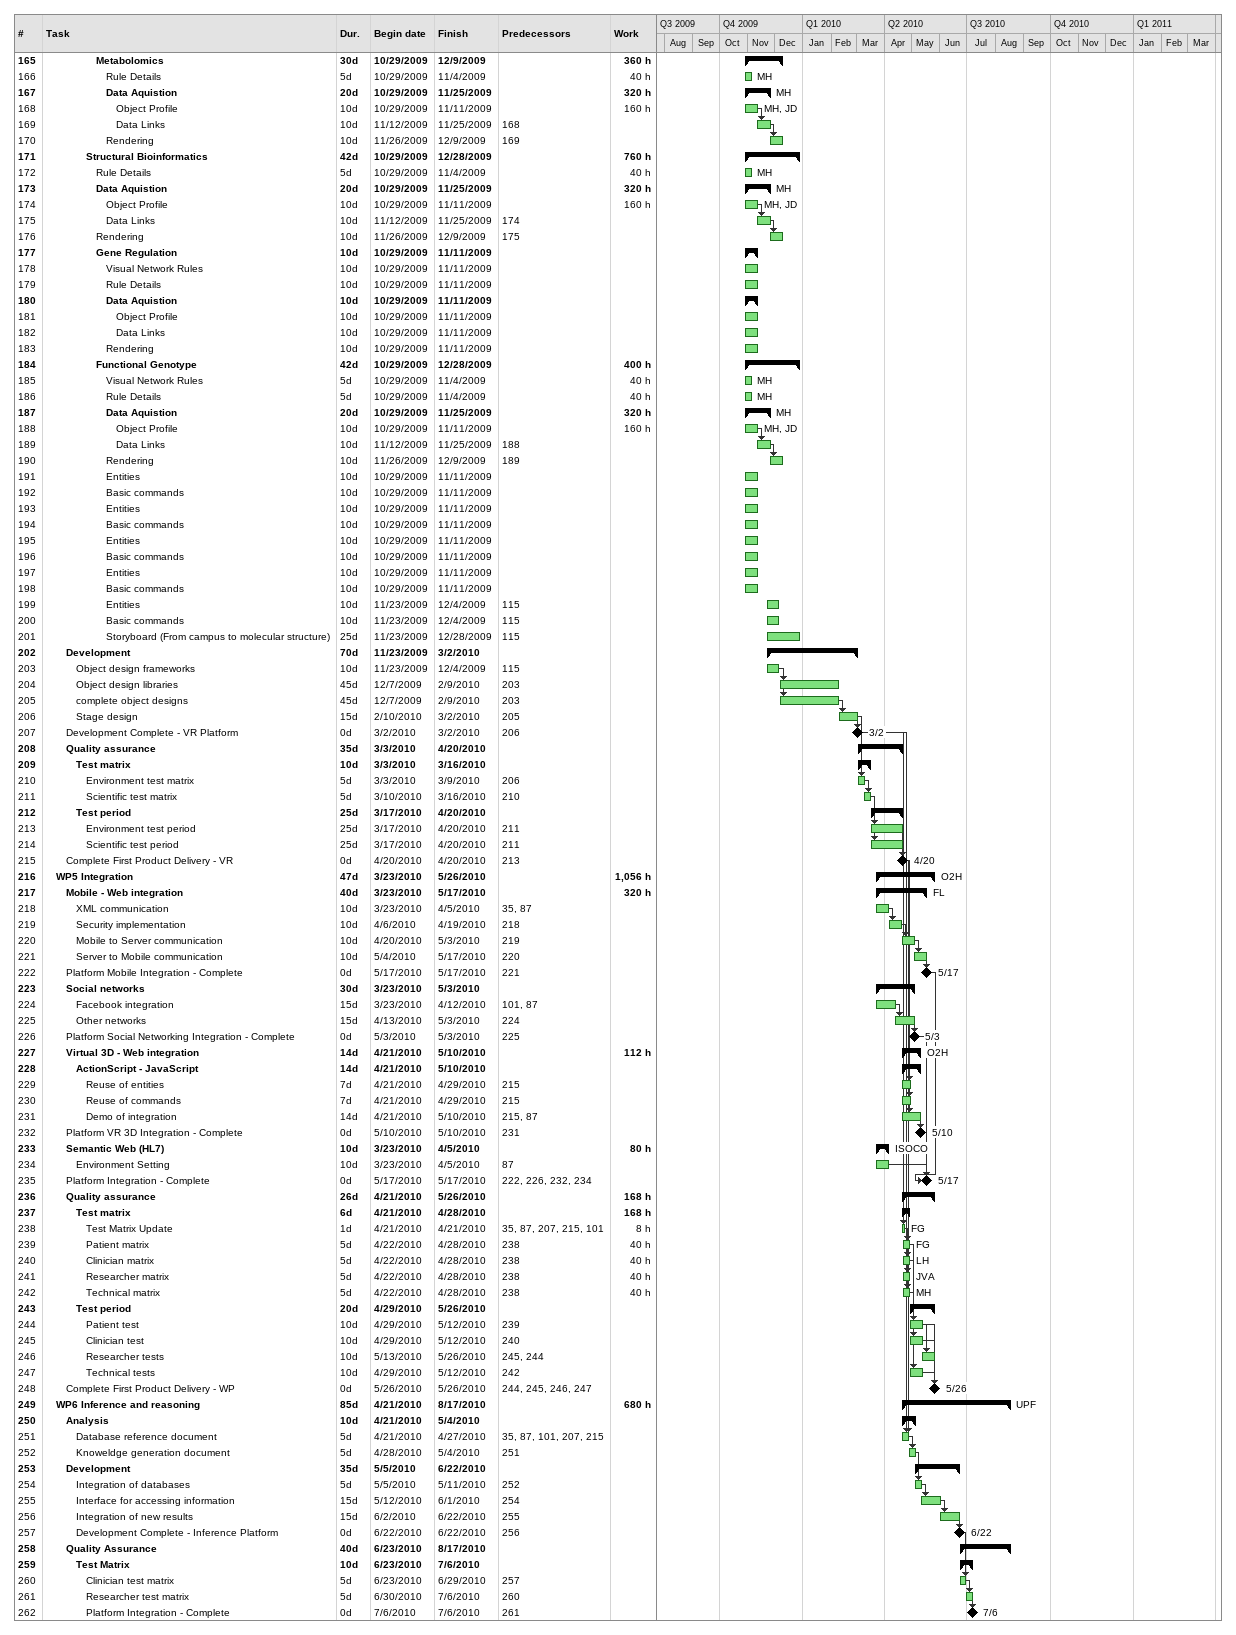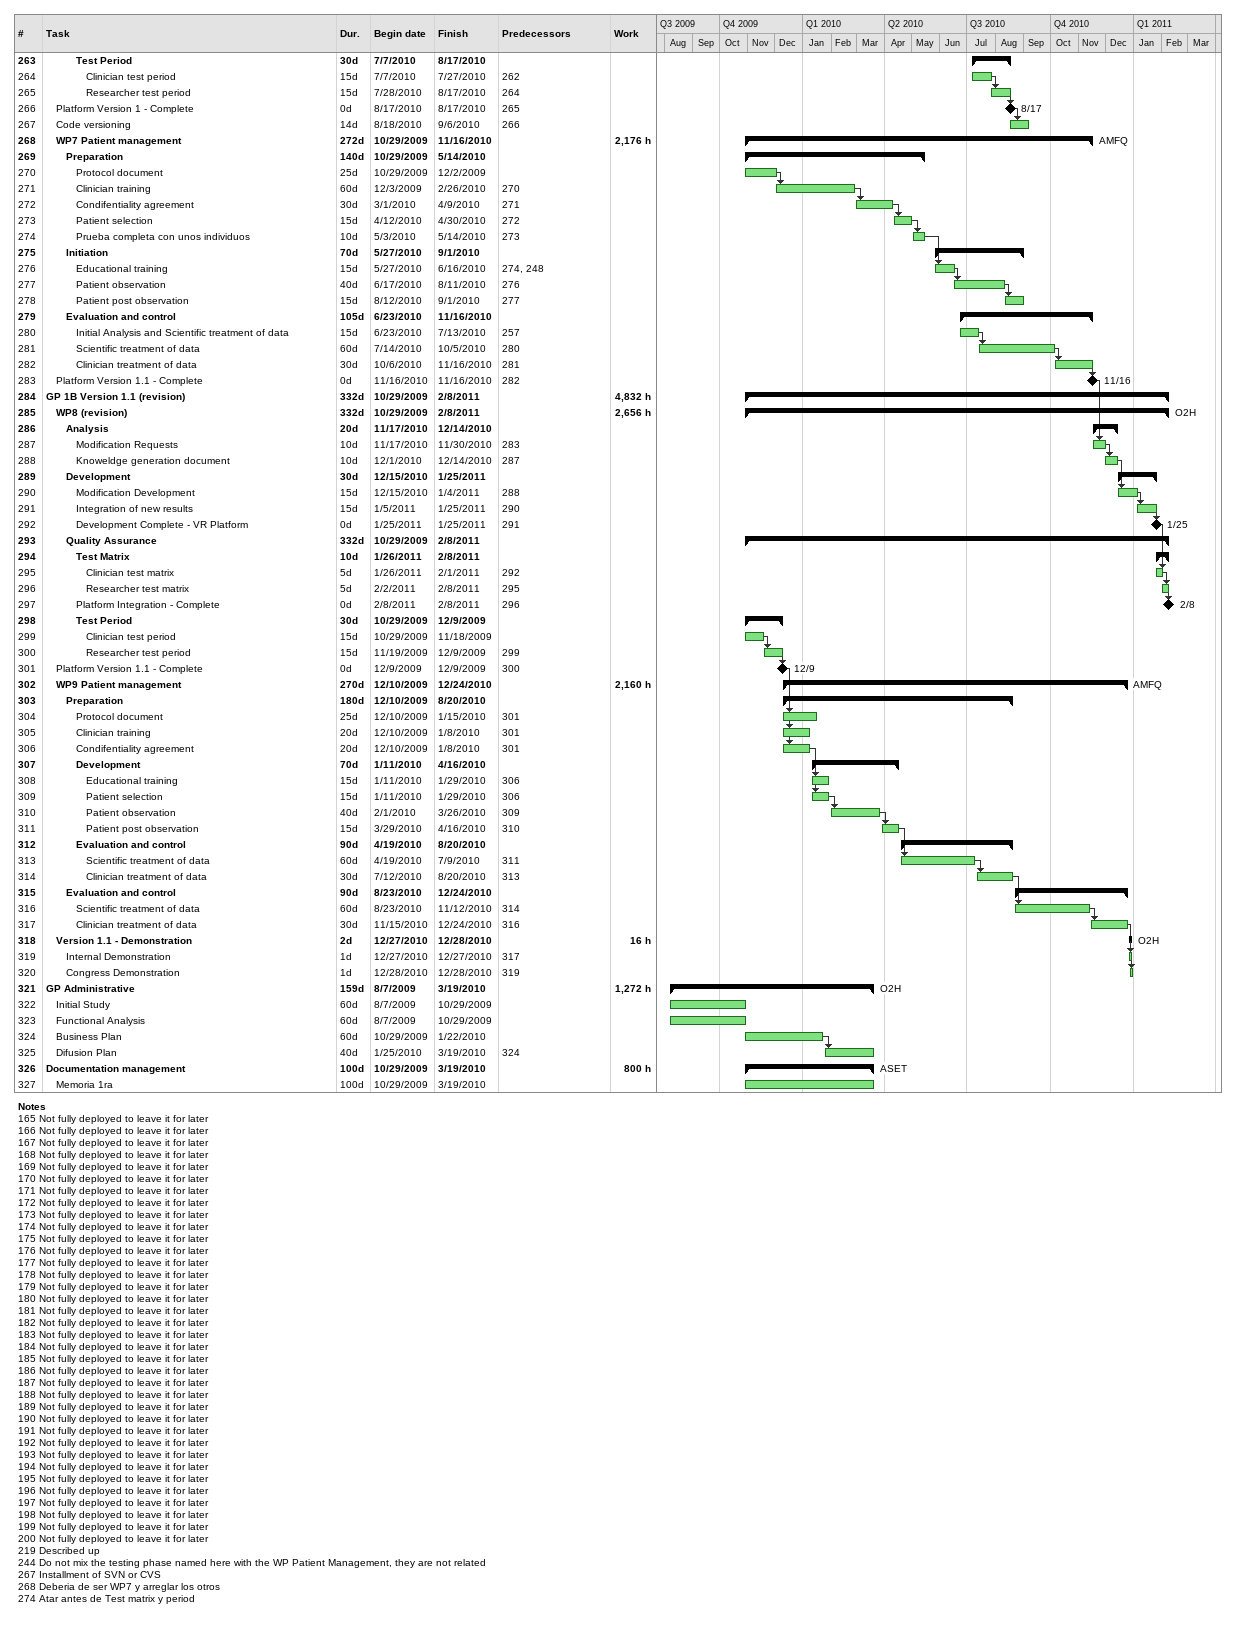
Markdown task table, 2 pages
| ID | Level | Task | Duration | Start | Finish | Predecessors | Resources | Work (h) |
|---|---|---|---|---|---|---|---|---|
| 165 | 6 | **Metabolomics** | 30d | 2009-10-29 | 2009-12-09 |  |  | 360 |
| 166 | 7 | Rule Details | 5d | 2009-10-29 | 2009-11-04 |  | MH | 40 |
| 167 | 7 | **Data Aquistion** | 20d | 2009-10-29 | 2009-11-25 |  | MH | 320 |
| 168 | 8 | Object Profile | 10d | 2009-10-29 | 2009-11-11 |  | MH, JD | 160 |
| 169 | 8 | Data Links | 10d | 2009-11-12 | 2009-11-25 | 168 |  |  |
| 170 | 7 | Rendering | 10d | 2009-11-26 | 2009-12-09 | 169 |  |  |
| 171 | 5 | **Structural Bioinformatics** | 42d | 2009-10-29 | 2009-12-28 |  |  | 760 |
| 172 | 6 | Rule Details | 5d | 2009-10-29 | 2009-11-04 |  | MH | 40 |
| 173 | 6 | **Data Aquistion** | 20d | 2009-10-29 | 2009-11-25 |  | MH | 320 |
| 174 | 7 | Object Profile | 10d | 2009-10-29 | 2009-11-11 |  | MH, JD | 160 |
| 175 | 7 | Data Links | 10d | 2009-11-12 | 2009-11-25 | 174 |  |  |
| 176 | 6 | Rendering | 10d | 2009-11-26 | 2009-12-09 | 175 |  |  |
| 177 | 6 | **Gene Regulation** | 10d | 2009-10-29 | 2009-11-11 |  |  |  |
| 178 | 7 | Visual Network Rules | 10d | 2009-10-29 | 2009-11-11 |  |  |  |
| 179 | 7 | Rule Details | 10d | 2009-10-29 | 2009-11-11 |  |  |  |
| 180 | 7 | **Data Aquistion** | 10d | 2009-10-29 | 2009-11-11 |  |  |  |
| 181 | 8 | Object Profile | 10d | 2009-10-29 | 2009-11-11 |  |  |  |
| 182 | 8 | Data Links | 10d | 2009-10-29 | 2009-11-11 |  |  |  |
| 183 | 7 | Rendering | 10d | 2009-10-29 | 2009-11-11 |  |  |  |
| 184 | 6 | **Functional Genotype** | 42d | 2009-10-29 | 2009-12-28 |  |  | 400 |
| 185 | 7 | Visual Network Rules | 5d | 2009-10-29 | 2009-11-04 |  | MH | 40 |
| 186 | 7 | Rule Details | 5d | 2009-10-29 | 2009-11-04 |  | MH | 40 |
| 187 | 7 | **Data Aquistion** | 20d | 2009-10-29 | 2009-11-25 |  | MH | 320 |
| 188 | 8 | Object Profile | 10d | 2009-10-29 | 2009-11-11 |  | MH, JD | 160 |
| 189 | 8 | Data Links | 10d | 2009-11-12 | 2009-11-25 | 188 |  |  |
| 190 | 7 | Rendering | 10d | 2009-11-26 | 2009-12-09 | 189 |  |  |
| 191 | 7 | Entities | 10d | 2009-10-29 | 2009-11-11 |  |  |  |
| 192 | 7 | Basic commands | 10d | 2009-10-29 | 2009-11-11 |  |  |  |
| 193 | 7 | Entities | 10d | 2009-10-29 | 2009-11-11 |  |  |  |
| 194 | 7 | Basic commands | 10d | 2009-10-29 | 2009-11-11 |  |  |  |
| 195 | 7 | Entities | 10d | 2009-10-29 | 2009-11-11 |  |  |  |
| 196 | 7 | Basic commands | 10d | 2009-10-29 | 2009-11-11 |  |  |  |
| 197 | 7 | Entities | 10d | 2009-10-29 | 2009-11-11 |  |  |  |
| 198 | 7 | Basic commands | 10d | 2009-10-29 | 2009-11-11 |  |  |  |
| 199 | 7 | Entities | 10d | 2009-11-23 | 2009-12-04 | 115 |  |  |
| 200 | 7 | Basic commands | 10d | 2009-11-23 | 2009-12-04 | 115 |  |  |
| 201 | 7 | Storyboard (From campus to molecular structure) | 25d | 2009-11-23 | 2009-12-28 | 115 |  |  |
| 202 | 3 | **Development** | 70d | 2009-11-23 | 2010-03-02 |  |  |  |
| 203 | 4 | Object design frameworks | 10d | 2009-11-23 | 2009-12-04 | 115 |  |  |
| 204 | 4 | Object design libraries | 45d | 2009-12-07 | 2010-02-09 | 203 |  |  |
| 205 | 4 | complete object designs | 45d | 2009-12-07 | 2010-02-09 | 203 |  |  |
| 206 | 4 | Stage design | 15d | 2010-02-10 | 2010-03-02 | 205 |  |  |
| 207 | 3 | Development Complete - VR Platform | 0d | 2010-03-02 | 2010-03-02 | 206 |  |  |
| 208 | 3 | **Quality assurance** | 35d | 2010-03-03 | 2010-04-20 |  |  |  |
| 209 | 4 | **Test matrix** | 10d | 2010-03-03 | 2010-03-16 |  |  |  |
| 210 | 5 | Environment test matrix | 5d | 2010-03-03 | 2010-03-09 | 206 |  |  |
| 211 | 5 | Scientific test matrix | 5d | 2010-03-10 | 2010-03-16 | 210 |  |  |
| 212 | 4 | **Test period** | 25d | 2010-03-17 | 2010-04-20 |  |  |  |
| 213 | 5 | Environment test period | 25d | 2010-03-17 | 2010-04-20 | 211 |  |  |
| 214 | 5 | Scientific test period | 25d | 2010-03-17 | 2010-04-20 | 211 |  |  |
| 215 | 3 | Complete First Product Delivery - VR | 0d | 2010-04-20 | 2010-04-20 | 213 |  |  |
| 216 | 2 | **WP5 Integration** | 47d | 2010-03-23 | 2010-05-26 |  | O2H | 1056 |
| 217 | 3 | **Mobile - Web integration** | 40d | 2010-03-23 | 2010-05-17 |  | FL | 320 |
| 218 | 4 | XML communication | 10d | 2010-03-23 | 2010-04-05 | 35, 87 |  |  |
| 219 | 4 | Security implementation | 10d | 2010-04-06 | 2010-04-19 | 218 |  |  |
| 220 | 4 | Mobile to Server communication | 10d | 2010-04-20 | 2010-05-03 | 219 |  |  |
| 221 | 4 | Server to Mobile communication | 10d | 2010-05-04 | 2010-05-17 | 220 |  |  |
| 222 | 3 | Platform Mobile Integration - Complete | 0d | 2010-05-17 | 2010-05-17 | 221 |  |  |
| 223 | 3 | **Social networks** | 30d | 2010-03-23 | 2010-05-03 |  |  |  |
| 224 | 4 | Facebook integration | 15d | 2010-03-23 | 2010-04-12 | 101, 87 |  |  |
| 225 | 4 | Other networks | 15d | 2010-04-13 | 2010-05-03 | 224 |  |  |
| 226 | 3 | Platform Social Networking Integration - Complete | 0d | 2010-05-03 | 2010-05-03 | 225 |  |  |
| 227 | 3 | **Virtual 3D - Web integration** | 14d | 2010-04-21 | 2010-05-10 |  | O2H | 112 |
| 228 | 4 | **ActionScript - JavaScript** | 14d | 2010-04-21 | 2010-05-10 |  |  |  |
| 229 | 5 | Reuse of entities | 7d | 2010-04-21 | 2010-04-29 | 215 |  |  |
| 230 | 5 | Reuse of commands | 7d | 2010-04-21 | 2010-04-29 | 215 |  |  |
| 231 | 5 | Demo of integration | 14d | 2010-04-21 | 2010-05-10 | 215, 87 |  |  |
| 232 | 3 | Platform VR 3D Integration - Complete | 0d | 2010-05-10 | 2010-05-10 | 231 |  |  |
| 233 | 3 | **Semantic Web (HL7)** | 10d | 2010-03-23 | 2010-04-05 |  | ISOCO | 80 |
| 234 | 4 | Environment Setting | 10d | 2010-03-23 | 2010-04-05 | 87 |  |  |
| 235 | 3 | Platform Integration - Complete | 0d | 2010-05-17 | 2010-05-17 | 222, 226, 232, 234 |  |  |
| 236 | 3 | **Quality assurance** | 26d | 2010-04-21 | 2010-05-26 |  |  | 168 |
| 237 | 4 | **Test matrix** | 6d | 2010-04-21 | 2010-04-28 |  |  | 168 |
| 238 | 5 | Test Matrix Update | 1d | 2010-04-21 | 2010-04-21 | 35, 87, 207, 215, 101 | FG | 8 |
| 239 | 5 | Patient matrix | 5d | 2010-04-22 | 2010-04-28 | 238 | FG | 40 |
| 240 | 5 | Clinician matrix | 5d | 2010-04-22 | 2010-04-28 | 238 | LH | 40 |
| 241 | 5 | Researcher matrix | 5d | 2010-04-22 | 2010-04-28 | 238 | JVA | 40 |
| 242 | 5 | Technical matrix | 5d | 2010-04-22 | 2010-04-28 | 238 | MH | 40 |
| 243 | 4 | **Test period** | 20d | 2010-04-29 | 2010-05-26 |  |  |  |
| 244 | 5 | Patient test | 10d | 2010-04-29 | 2010-05-12 | 239 |  |  |
| 245 | 5 | Clinician test | 10d | 2010-04-29 | 2010-05-12 | 240 |  |  |
| 246 | 5 | Researcher tests | 10d | 2010-05-13 | 2010-05-26 | 245, 244 |  |  |
| 247 | 5 | Technical tests | 10d | 2010-04-29 | 2010-05-12 | 242 |  |  |
| 248 | 3 | Complete First Product Delivery - WP | 0d | 2010-05-26 | 2010-05-26 | 244, 245, 246, 247 |  |  |
| 249 | 2 | **WP6 Inference and reasoning** | 85d | 2010-04-21 | 2010-08-17 |  | UPF | 680 |
| 250 | 3 | **Analysis** | 10d | 2010-04-21 | 2010-05-04 |  |  |  |
| 251 | 4 | Database reference document | 5d | 2010-04-21 | 2010-04-27 | 35, 87, 101, 207, 215 |  |  |
| 252 | 4 | Knoweldge generation document | 5d | 2010-04-28 | 2010-05-04 | 251 |  |  |
| 253 | 3 | **Development** | 35d | 2010-05-05 | 2010-06-22 |  |  |  |
| 254 | 4 | Integration of databases | 5d | 2010-05-05 | 2010-05-11 | 252 |  |  |
| 255 | 4 | Interface for accessing information | 15d | 2010-05-12 | 2010-06-01 | 254 |  |  |
| 256 | 4 | Integration of new results | 15d | 2010-06-02 | 2010-06-22 | 255 |  |  |
| 257 | 4 | Development Complete - Inference Platform | 0d | 2010-06-22 | 2010-06-22 | 256 |  |  |
| 258 | 3 | **Quality Assurance** | 40d | 2010-06-23 | 2010-08-17 |  |  |  |
| 259 | 4 | **Test Matrix** | 10d | 2010-06-23 | 2010-07-06 |  |  |  |
| 260 | 5 | Clinician test matrix | 5d | 2010-06-23 | 2010-06-29 | 257 |  |  |
| 261 | 5 | Researcher test matrix | 5d | 2010-06-30 | 2010-07-06 | 260 |  |  |
| 262 | 5 | Platform Integration - Complete | 0d | 2010-07-06 | 2010-07-06 | 261 |  |  |
| 263 | 4 | **Test Period** | 30d | 2010-07-07 | 2010-08-17 |  |  |  |
| 264 | 5 | Clinician test period | 15d | 2010-07-07 | 2010-07-27 | 262 |  |  |
| 265 | 5 | Researcher test period | 15d | 2010-07-28 | 2010-08-17 | 264 |  |  |
| 266 | 2 | Platform Version 1 - Complete | 0d | 2010-08-17 | 2010-08-17 | 265 |  |  |
| 267 | 2 | Code versioning | 14d | 2010-08-18 | 2010-09-06 | 266 |  |  |
| 268 | 2 | **WP7 Patient management** | 272d | 2009-10-29 | 2010-11-16 |  | AMFQ | 2176 |
| 269 | 3 | **Preparation** | 140d | 2009-10-29 | 2010-05-14 |  |  |  |
| 270 | 4 | Protocol document | 25d | 2009-10-29 | 2009-12-02 |  |  |  |
| 271 | 4 | Clinician training | 60d | 2009-12-03 | 2010-02-26 | 270 |  |  |
| 272 | 4 | Condifentiality agreement | 30d | 2010-03-01 | 2010-04-09 | 271 |  |  |
| 273 | 4 | Patient selection | 15d | 2010-04-12 | 2010-04-30 | 272 |  |  |
| 274 | 4 | Prueba completa con unos individuos | 10d | 2010-05-03 | 2010-05-14 | 273 |  |  |
| 275 | 3 | **Initiation** | 70d | 2010-05-27 | 2010-09-01 |  |  |  |
| 276 | 4 | Educational training | 15d | 2010-05-27 | 2010-06-16 | 274, 248 |  |  |
| 277 | 4 | Patient observation | 40d | 2010-06-17 | 2010-08-11 | 276 |  |  |
| 278 | 4 | Patient post observation | 15d | 2010-08-12 | 2010-09-01 | 277 |  |  |
| 279 | 3 | **Evaluation and control** | 105d | 2010-06-23 | 2010-11-16 |  |  |  |
| 280 | 4 | Initial Analysis and Scientific treatment of data | 15d | 2010-06-23 | 2010-07-13 | 257 |  |  |
| 281 | 4 | Scientific treatment of data | 60d | 2010-07-14 | 2010-10-05 | 280 |  |  |
| 282 | 4 | Clinician treatment of data | 30d | 2010-10-06 | 2010-11-16 | 281 |  |  |
| 283 | 2 | Platform Version 1.1 - Complete | 0d | 2010-11-16 | 2010-11-16 | 282 |  |  |
| 284 | 1 | **GP 1B Version 1.1 (revision)** | 332d | 2009-10-29 | 2011-02-08 |  |  | 4832 |
| 285 | 2 | **WP8 (revision)** | 332d | 2009-10-29 | 2011-02-08 |  | O2H | 2656 |
| 286 | 3 | **Analysis** | 20d | 2010-11-17 | 2010-12-14 |  |  |  |
| 287 | 4 | Modification Requests | 10d | 2010-11-17 | 2010-11-30 | 283 |  |  |
| 288 | 4 | Knoweldge generation document | 10d | 2010-12-01 | 2010-12-14 | 287 |  |  |
| 289 | 3 | **Development** | 30d | 2010-12-15 | 2011-01-25 |  |  |  |
| 290 | 4 | Modification Development | 15d | 2010-12-15 | 2011-01-04 | 288 |  |  |
| 291 | 4 | Integration of new results | 15d | 2011-01-05 | 2011-01-25 | 290 |  |  |
| 292 | 4 | Development Complete - VR Platform | 0d | 2011-01-25 | 2011-01-25 | 291 |  |  |
| 293 | 3 | **Quality Assurance** | 332d | 2009-10-29 | 2011-02-08 |  |  |  |
| 294 | 4 | **Test Matrix** | 10d | 2011-01-26 | 2011-02-08 |  |  |  |
| 295 | 5 | Clinician test matrix | 5d | 2011-01-26 | 2011-02-01 | 292 |  |  |
| 296 | 5 | Researcher test matrix | 5d | 2011-02-02 | 2011-02-08 | 295 |  |  |
| 297 | 4 | Platform Integration - Complete | 0d | 2011-02-08 | 2011-02-08 | 296 |  |  |
| 298 | 4 | **Test Period** | 30d | 2009-10-29 | 2009-12-09 |  |  |  |
| 299 | 5 | Clinician test period | 15d | 2009-10-29 | 2009-11-18 |  |  |  |
| 300 | 5 | Researcher test period | 15d | 2009-11-19 | 2009-12-09 | 299 |  |  |
| 301 | 2 | Platform Version 1.1 - Complete | 0d | 2009-12-09 | 2009-12-09 | 300 |  |  |
| 302 | 2 | **WP9 Patient management** | 270d | 2009-12-10 | 2010-12-24 |  | AMFQ | 2160 |
| 303 | 3 | **Preparation** | 180d | 2009-12-10 | 2010-08-20 |  |  |  |
| 304 | 4 | Protocol document | 25d | 2009-12-10 | 2010-01-15 | 301 |  |  |
| 305 | 4 | Clinician training | 20d | 2009-12-10 | 2010-01-08 | 301 |  |  |
| 306 | 4 | Condifentiality agreement | 20d | 2009-12-10 | 2010-01-08 | 301 |  |  |
| 307 | 4 | **Development** | 70d | 2010-01-11 | 2010-04-16 |  |  |  |
| 308 | 5 | Educational training | 15d | 2010-01-11 | 2010-01-29 | 306 |  |  |
| 309 | 5 | Patient selection | 15d | 2010-01-11 | 2010-01-29 | 306 |  |  |
| 310 | 5 | Patient observation | 40d | 2010-02-01 | 2010-03-26 | 309 |  |  |
| 311 | 5 | Patient post observation | 15d | 2010-03-29 | 2010-04-16 | 310 |  |  |
| 312 | 4 | **Evaluation and control** | 90d | 2010-04-19 | 2010-08-20 |  |  |  |
| 313 | 5 | Scientific treatment of data | 60d | 2010-04-19 | 2010-07-09 | 311 |  |  |
| 314 | 5 | Clinician treatment of data | 30d | 2010-07-12 | 2010-08-20 | 313 |  |  |
| 315 | 3 | **Evaluation and control** | 90d | 2010-08-23 | 2010-12-24 |  |  |  |
| 316 | 4 | Scientific treatment of data | 60d | 2010-08-23 | 2010-11-12 | 314 |  |  |
| 317 | 4 | Clinician treatment of data | 30d | 2010-11-15 | 2010-12-24 | 316 |  |  |
| 318 | 2 | **Version 1.1 - Demonstration** | 2d | 2010-12-27 | 2010-12-28 |  | O2H | 16 |
| 319 | 3 | Internal Demonstration | 1d | 2010-12-27 | 2010-12-27 | 317 |  |  |
| 320 | 3 | Congress Demonstration | 1d | 2010-12-28 | 2010-12-28 | 319 |  |  |
| 321 | 1 | **GP Administrative** | 159d | 2009-08-07 | 2010-03-19 |  | O2H | 1272 |
| 322 | 2 | Initial Study | 60d | 2009-08-07 | 2009-10-29 |  |  |  |
| 323 | 2 | Functional Analysis | 60d | 2009-08-07 | 2009-10-29 |  |  |  |
| 324 | 2 | Business Plan | 60d | 2009-10-29 | 2010-01-22 |  |  |  |
| 325 | 2 | Difusion Plan | 40d | 2010-01-25 | 2010-03-19 | 324 |  |  |
| 326 | 1 | **Documentation management** | 100d | 2009-10-29 | 2010-03-19 |  | ASET | 800 |
| 327 | 2 | Memoria 1ra | 100d | 2009-10-29 | 2010-03-19 |  |  |  |

Notes
- 165: Not fully deployed to leave it for later
- 166: Not fully deployed to leave it for later
- 167: Not fully deployed to leave it for later
- 168: Not fully deployed to leave it for later
- 169: Not fully deployed to leave it for later
- 170: Not fully deployed to leave it for later
- 171: Not fully deployed to leave it for later
- 172: Not fully deployed to leave it for later
- 173: Not fully deployed to leave it for later
- 174: Not fully deployed to leave it for later
- 175: Not fully deployed to leave it for later
- 176: Not fully deployed to leave it for later
- 177: Not fully deployed to leave it for later
- 178: Not fully deployed to leave it for later
- 179: Not fully deployed to leave it for later
- 180: Not fully deployed to leave it for later
- 181: Not fully deployed to leave it for later
- 182: Not fully deployed to leave it for later
- 183: Not fully deployed to leave it for later
- 184: Not fully deployed to leave it for later
- 185: Not fully deployed to leave it for later
- 186: Not fully deployed to leave it for later
- 187: Not fully deployed to leave it for later
- 188: Not fully deployed to leave it for later
- 189: Not fully deployed to leave it for later
- 190: Not fully deployed to leave it for later
- 191: Not fully deployed to leave it for later
- 192: Not fully deployed to leave it for later
- 193: Not fully deployed to leave it for later
- 194: Not fully deployed to leave it for later
- 195: Not fully deployed to leave it for later
- 196: Not fully deployed to leave it for later
- 197: Not fully deployed to leave it for later
- 198: Not fully deployed to leave it for later
- 199: Not fully deployed to leave it for later
- 200: Not fully deployed to leave it for later
- 219: Described up
- 244: Do not mix the testing phase named here with the WP Patient Management, they are not related
- 267: Installment of SVN or CVS
- 268: Deberia de ser WP7 y arreglar los otros
- 274: Atar antes de Test matrix y period
